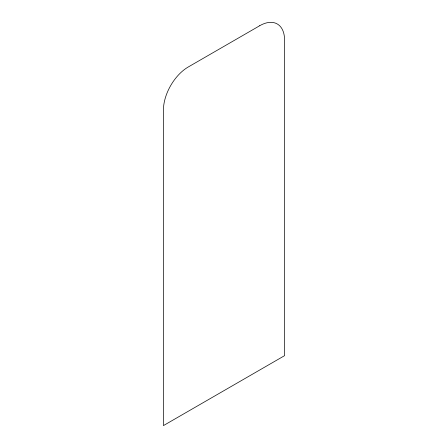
<?xml version="1.0" encoding="UTF-8"?>
<svg xmlns="http://www.w3.org/2000/svg" width="448" height="448" viewBox="0 0 448 448"><rect width="100%" height="100%" fill="white"/><g stroke="black" fill="none" stroke-linecap="round" stroke-linejoin="round"><path stroke-width="0.67" d="M259.717 25.726L188.283 66.97A35.14 20.289 -60 0 0 163.436 110.006L163.436 425.6L284.564 355.667L284.564 40.074A35.14 20.289 -60 0 0 259.717 25.726"/></g></svg>
